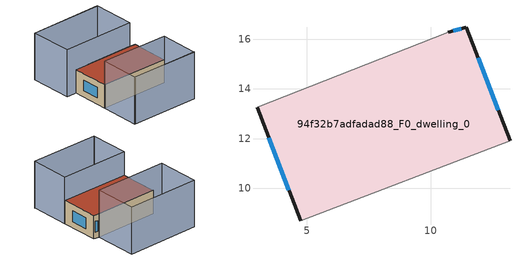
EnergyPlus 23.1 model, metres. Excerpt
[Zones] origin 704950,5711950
94f32b7adfadad88_F0_dwelling_0
 floor ground (EU_floor_Construction): 11.42,16.49 13.18,11.92 4.76,8.69 3,13.26 10.7,16.28 z0
 wall outside (EU_wall_Construction): 13.18,11.92 11.42,16.49 10.7,16.28 / 3,13.26 4.76,8.69 z0:3
 wall adiabatic (EU_wall_Construction): 4.76,8.69 13.18,11.92 / 10.7,16.28 3,13.26 z0:3
 window (EU_Window_Construction): 12.7,13.15 11.89,15.25 / 3.47,12.03 4.28,9.93 / 11.22,16.43 10.89,16.34 z0.81:2.19
 roof outside (EU_roof_Construction): 13.18,11.92 11.42,16.49 10.7,16.28 3,13.26 4.76,8.69 z3
shading: 6.59,3.95 14.99,7.19 / 8.7,21.37 -0.23,17.89 / 4.76,8.69 13.18,11.92 / 13.18,11.92 15,7.17 / 15,7.17 6.57,3.95 / 6.57,3.95 4.76,8.69 / 10.7,16.28 1.77,12.78 / 1.77,12.78 -0.23,17.89 / -0.23,17.89 8.7,21.39 / 8.7,21.39 10.7,16.28 z0:6
[Building]
EU S2 Campaign: North Axis=0; Terrain=City; Solar Distribution=FullExterior
[Site:Location]
London: Latitude=51.5; Longitude=-0.5; Time Zone=0; Elevation=25
[SizingPeriod:WeatherFileDays]
AnnualSizingPeriod: Begin Month=1; Begin Day of Month=1; End Month=12; End Day of Month=31; Day of Week for Start Day=Monday; Use Weather File Daylight Saving Period=No; Use Weather File Rain and Snow Indicators=No
[MATERIAL]
EU_InternalMass_Material: Roughness=MediumRough; Thickness=0.1; Conductivity=1; Density=1800; Specific Heat=900; Thermal Absorptance=0.9; Solar Absorptance=0.7; Visible Absorptance=0.7
[MATERIAL:NOMASS] Roughness=MediumRough; Thermal Absorptance=0.9; Solar Absorptance=0.7; Visible Absorptance=0.7
Name | Thermal Resistance
EU_wall_NoMass | 0.727863
EU_roof_NoMass | 0.773354
EU_floor_NoMass | 1.79329
[WINDOWMATERIAL:SIMPLEGLAZINGSYSTEM]
EU_Window_SimpleGlazing: UFactor=2.58614; Solar Heat Gain Coefficient=0.76; Visible Transmittance=0.76
[CONSTRUCTION]
EU_wall_Construction: EU_wall_NoMass
EU_roof_Construction: EU_roof_NoMass
EU_floor_Construction: EU_floor_NoMass
EU_InternalMass_Construction: EU_InternalMass_Material
EU_Window_Construction: EU_Window_SimpleGlazing
[ZONE]
94f32b7adfadad88_F0_dwelling_0: Type=1; Multiplier=1; Ceiling Height=autocalculate; Volume=133.448; Floor Area=autocalculate; Part of Total Floor Area=Yes
[INTERNALMASS]
94f32b7adfadad88_F0_dwelling_0_EU_InternalMass: Construction=EU_InternalMass_Construction; Zone or ZoneList=94f32b7adfadad88_F0_dwelling_0; Surface Area=44.483
[OTHEREQUIPMENT]
EU_Step8_InternalGain_94f32b7adfadad88_F0_dwelling_0_f000: Fuel Type=Electricity; Zone or ZoneList or Space or SpaceList=94f32b7adfadad88_F0_dwelling_0; Schedule=EU_Step8_GainSchedule_94f32b7adfadad88_F0_dwelling_0_f000; Design Level Calculation Method=Watts/Area; Power per Zone Floor Area=1; Fraction Latent=0; Fraction Radiant=0; Fraction Lost=0; Carbon Dioxide Generation Rate=0; EndUse Subcategory=EU_Step8_InternalGains
[ZONEVENTILATION:DESIGNFLOWRATE]
EU_ConstantAir_94f32b7adfadad88_F0_dwelling_0: Zone or ZoneList or Space or SpaceList=94f32b7adfadad88_F0_dwelling_0; Schedule=EU_AlwaysOn; Design Flow Rate Calculation Method=AirChanges/Hour; Air Changes per Hour=0.484901; Ventilation Type=Natural; Fan Pressure Rise=0; Fan Total Efficiency=1; Constant Term Coefficient=1; Temperature Term Coefficient=0; Velocity Term Coefficient=0; Velocity Squared Term Coefficient=0; Minimum Indoor Temperature=-100; Maximum Indoor Temperature=100; Delta Temperature=-100; Minimum Outdoor Temperature=-100; Maximum Outdoor Temperature=100; Maximum Wind Speed=40
[HVACTEMPLATE:THERMOSTAT]
EU_HeatOnly_94f32b7adfadad88_F0_dwelling_0: Constant Heating Setpoint=20; Constant Cooling Setpoint=50
[HVACTEMPLATE:ZONE:IDEALLOADSAIRSYSTEM]
94f32b7adfadad88_F0_dwelling_0: Template Thermostat=EU_HeatOnly_94f32b7adfadad88_F0_dwelling_0; System Availability Schedule=EU_AlwaysOn; Maximum Heating Supply Air Temperature=50; Minimum Cooling Supply Air Temperature=13; Maximum Heating Supply Air Humidity Ratio=0.0156; Minimum Cooling Supply Air Humidity Ratio=0.0077; Heating Limit=NoLimit; Cooling Limit=NoLimit; Heating Availability Schedule=EU_AlwaysOn; Cooling Availability Schedule=EU_CoolingOff; Dehumidification Control Type=ConstantSensibleHeatRatio; Cooling Sensible Heat Ratio=0.7; Dehumidification Setpoint=60; Humidification Control Type=None; Humidification Setpoint=30; Outdoor Air Method=None; Outdoor Air Flow Rate per Person=0.00944; Outdoor Air Flow Rate per Zone Floor Area=0; Outdoor Air Flow Rate per Zone=0; Demand Controlled Ventilation Type=None; Outdoor Air Economizer Type=NoEconomizer; Heat Recovery Type=None; Sensible Heat Recovery Effectiveness=0.7; Latent Heat Recovery Effectiveness=0.65
[SIZING:ZONE]
94f32b7adfadad88_F0_dwelling_0: Zone Cooling Design Supply Air Temperature Input Method=SupplyAirTemperature; Zone Cooling Design Supply Air Temperature=13; Zone Heating Design Supply Air Temperature Input Method=SupplyAirTemperature; Zone Heating Design Supply Air Temperature=50; Zone Cooling Design Supply Air Humidity Ratio=0.008; Zone Heating Design Supply Air Humidity Ratio=0.008; Cooling Design Air Flow Method=DesignDay; Cooling Design Air Flow Rate=0; Cooling Minimum Air Flow per Zone Floor Area=0.000762; Cooling Minimum Air Flow=0; Cooling Minimum Air Flow Fraction=0.2; Heating Design Air Flow Method=DesignDay; Heating Design Air Flow Rate=0; Heating Maximum Air Flow per Zone Floor Area=0.002032; Heating Maximum Air Flow=0.141576; Heating Maximum Air Flow Fraction=0.3; Account for Dedicated Outdoor Air System=No; Dedicated Outdoor Air System Control Strategy=NeutralSupplyAir; Dedicated Outdoor Air Low Setpoint Temperature for Design=autosize; Dedicated Outdoor Air High Setpoint Temperature for Design=autosize; Zone Load Sizing Method=Sensible Load Only No Latent Load; Zone Latent Cooling Design Supply Air Humidity Ratio Input Method=HumidityRatioDifference; Zone Cooling Design Supply Air Humidity Ratio Difference=0.005; Zone Latent Heating Design Supply Air Humidity Ratio Input Method=HumidityRatioDifference; Zone Humidification Design Supply Air Humidity Ratio Difference=0.005
[SCHEDULE:CONSTANT]
Name | Hourly Value
EU_AlwaysOn | 1
EU_CoolingOff | 0
[SCHEDULE:FILE]
EU_Step8_GainSchedule_94f32b7adfadad88_F0_dwelling_0_f000: File=../../schedules/94f32b7adfadad88/94f32b7adfadad88_F0_dwelling_0_f000_gain.csv; Column Number=1; Rows to Skip at Top=0; Number of Hours of Data=8760; Column Separator=Comma; Interpolate to Timestep=No; Minutes per Item=60; Adjust Schedule for Daylight Savings=Yes
